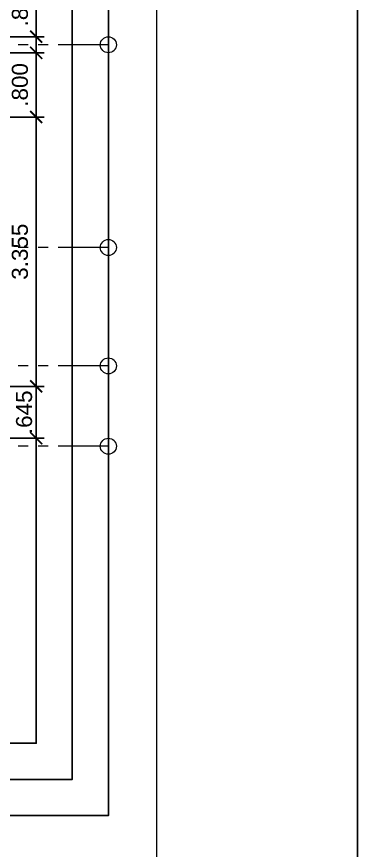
# Model space of a CAD drawing. Header units: metres. Extents: x -12400 to 1, y 0 to 106422.
# Drawn here: x -12099.76 to -12095.5, y 106331.7 to 106342.09 of the extents above; entities that cross this region are included whole.
import ezdxf

# ---------------------------------------------------------------- set-up
doc = ezdxf.new("R2010")
doc.units = ezdxf.units.M
doc.header["$PDMODE"] = 35
doc.linetypes.add('PHANTOM2', pattern=[1.25, 0.625, -0.125, 0.125, -0.125, 0.125, -0.125])
for name, color, linetype, lineweight in [('A-DIM-100', 8, 'Continuous', 0), ('DIM 001', 251, 'Continuous', 13), ('TBLOCK-BORDER-OUTSIDE', 240, 'Continuous', 0)]:
    doc.layers.add(name, color=color, linetype=linetype, lineweight=lineweight)
doc.layers.add('GUIDELINES', color=206, linetype='Continuous', plot=False)
doc.styles.add('DIMTXT-100', font='arial.ttf')
doc.styles.add('swis721', font='swiss.ttf')
doc.dimstyles.new('D-100', dxfattribs={"dimtxt": 0.2, "dimasz": 0.15, "dimexe": 0.1, "dimexo": 0.1, "dimgap": 0.1, "dimtad": 1, "dimdec": 3, "dimzin": 4, "dimdsep": 46, "dimtxsty": 'DIMTXT-100', "dimblk": 'ARCHTICK', "dimcen": 0.2, "dimdle": 0.1, "dimclrd": 8, "dimclre": 8, "dimclrt": 2, "dimadec": 0, "dimazin": 1, "dimtfac": 1, "dimtdec": 3, "dimtofl": 0, "dimtmove": 2, "dimatfit": 3, "dimfxl": 1, "dimarcsym": 0})
doc.dimstyles.new('DIM 200', dxfattribs={"dimtxt": 200, "dimasz": 1, "dimexe": 0, "dimexo": 40, "dimgap": 50, "dimtad": 1, "dimtoh": 1, "dimdec": 0, "dimlfac": 2, "dimtxsty": 'swis721', "dimblk": 'CIR', "dimcen": 0, "dimclrd": 155, "dimclre": 155, "dimclrt": 4, "dimadec": 0, "dimazin": 0, "dimtfac": 1, "dimtdec": 0, "dimtix": 1, "dimtmove": 1, "dimatfit": 3, "dimldrblk": 'CIR', "dimfxl": 0, "dimarcsym": 0})

# ---------------------------------------------------------------- blocks, each defined once
blk = doc.blocks.new('CIR')
at = {"color": 4}
blk.add_circle((0, 0), 50, dxfattribs=at)
blk = doc.blocks.new('_ArchTick')
at = {"color": 0, "linetype": 'ByBlock', "const_width": 0.15}
blk.add_lwpolyline([(-0.5, -0.5), (0.5, 0.5)], dxfattribs=at)
blk = doc.blocks.new('*D1010')
at = {"layer": 'DEFPOINTS', "color": 0, "transparency": 16777216}
for p in [(-12102.73557324005, 106342.6365394432), (-12102.51296792572, 106341.8365394432), (-12099.51296792575, 106341.8365394432)]:
    blk.add_point(p, dxfattribs=at)
at = {"layer": 'DIM 001', "color": 8, "lineweight": -2, "transparency": 16777216}
for p, q in [((-12099.51296792575, 106342.7365394432), (-12099.51296792575, 106341.7365394432)), ((-12102.63557324005, 106342.6365394432), (-12099.41296792575, 106342.6365394432)), ((-12102.41296792572, 106341.8365394432), (-12099.41296792575, 106341.8365394432))]:
    blk.add_line(p, q, dxfattribs=at)
at = {"layer": 'DIM 001', "color": 8, "lineweight": -2, "transparency": 16777216, "xscale": 0.15, "yscale": 0.15, "zscale": 0.15}
for p, rotation in [((-12099.51296792575, 106342.6365394432), 90), ((-12099.51296792575, 106341.8365394432), 270)]:
    blk.add_blockref('_ArchTick', p, dxfattribs=dict(at, rotation=rotation))
at = {"layer": 'DIM 001', "color": 2, "transparency": 16777216, "insert": (-12099.71508252326, 106342.2365394432), "char_height": 0.2, "attachment_point": 5, "rotation": 90, "style": 'DIMTXT-100'}
blk.add_mtext('.800', dxfattribs=at)
blk = doc.blocks.new('*D1011')
at = {"layer": 'DEFPOINTS', "color": 0, "transparency": 16777216}
for p in [(-12102.51296792572, 106341.6365394433), (-12102.73557324005, 106340.8365394433), (-12099.51296792575, 106340.8365394433)]:
    blk.add_point(p, dxfattribs=at)
at = {"layer": 'DIM 001', "color": 8, "lineweight": -2, "transparency": 16777216}
for p, q in [((-12099.51296792575, 106341.7365394433), (-12099.51296792575, 106340.7365394433)), ((-12102.41296792572, 106341.6365394433), (-12099.41296792575, 106341.6365394433)), ((-12102.63557324005, 106340.8365394433), (-12099.41296792575, 106340.8365394433))]:
    blk.add_line(p, q, dxfattribs=at)
at = {"layer": 'DIM 001', "color": 8, "lineweight": -2, "transparency": 16777216, "xscale": 0.15, "yscale": 0.15, "zscale": 0.15}
for p, rotation in [((-12099.51296792575, 106341.6365394433), 90), ((-12099.51296792575, 106340.8365394433), 270)]:
    blk.add_blockref('_ArchTick', p, dxfattribs=dict(at, rotation=rotation))
at = {"layer": 'DIM 001', "color": 2, "transparency": 16777216, "insert": (-12099.71508252327, 106341.2365394432), "char_height": 0.2, "attachment_point": 5, "rotation": 90, "style": 'DIMTXT-100'}
blk.add_mtext('.800', dxfattribs=at)
blk = doc.blocks.new('*D944')
at = {"layer": 'DEFPOINTS', "color": 0, "transparency": 16777216}
for p in [(-12102.73557324005, 106340.8365394433), (-12102.73557324005, 106337.4817318036), (-12099.51296792576, 106337.4817318036)]:
    blk.add_point(p, dxfattribs=at)
at = {"layer": 'DIM 001', "color": 8, "lineweight": -2, "transparency": 16777216}
for p, q in [((-12099.51296792576, 106340.9365394433), (-12099.51296792576, 106337.3817318036)), ((-12102.63557324005, 106340.8365394433), (-12099.41296792576, 106340.8365394433)), ((-12102.63557324005, 106337.4817318036), (-12099.41296792576, 106337.4817318036))]:
    blk.add_line(p, q, dxfattribs=at)
at = {"layer": 'DIM 001', "color": 8, "lineweight": -2, "transparency": 16777216, "xscale": 0.15, "yscale": 0.15, "zscale": 0.15}
for p, rotation in [((-12099.51296792576, 106340.8365394433), 90), ((-12099.51296792576, 106337.4817318036), 270)]:
    blk.add_blockref('_ArchTick', p, dxfattribs=dict(at, rotation=rotation))
at = {"layer": 'DIM 001', "color": 2, "transparency": 16777216, "insert": (-12099.7151507361, 106339.1591356234), "char_height": 0.2, "attachment_point": 5, "rotation": 90, "style": 'DIMTXT-100'}
blk.add_mtext('3.355', dxfattribs=at)
blk = doc.blocks.new('*D1012')
at = {"layer": 'DEFPOINTS', "color": 0, "transparency": 16777216}
for p in [(-12102.73557324005, 106337.4817318036), (-12102.51373717066, 106336.8365394432), (-12099.51296792578, 106336.8365394432)]:
    blk.add_point(p, dxfattribs=at)
at = {"layer": 'DIM 001', "color": 8, "lineweight": -2, "transparency": 16777216}
for p, q in [((-12099.51296792578, 106337.5817318036), (-12099.51296792578, 106336.7365394432)), ((-12102.63557324005, 106337.4817318036), (-12099.41296792578, 106337.4817318036)), ((-12102.41373717066, 106336.8365394432), (-12099.41296792578, 106336.8365394432))]:
    blk.add_line(p, q, dxfattribs=at)
at = {"layer": 'DIM 001', "color": 8, "lineweight": -2, "transparency": 16777216, "xscale": 0.15, "yscale": 0.15, "zscale": 0.15}
for p, rotation in [((-12099.51296792578, 106337.4817318036), 90), ((-12099.51296792578, 106336.8365394432), 270)]:
    blk.add_blockref('_ArchTick', p, dxfattribs=dict(at, rotation=rotation))
at = {"layer": 'DIM 001', "color": 2, "transparency": 16777216, "insert": (-12099.66296792571, 106337.1591356234), "char_height": 0.2, "attachment_point": 5, "rotation": 90, "style": 'DIMTXT-100'}
blk.add_mtext('.645', dxfattribs=at)
blk = doc.blocks.new('*D1524')
at = {"layer": 'DEFPOINTS', "color": 0, "transparency": 16777216}
for p in [(-12298.64187663414, 106345.9544916112), (-12298.64187663414, 106345.9544916112), (0.5999999999949068, 0.07500000001164153)]:
    blk.add_point(p, dxfattribs=at)
at = {"layer": 'DIM 001', "color": 8, "lineweight": -2, "transparency": 16777216}
for p, q in [((0.5999999999949068, 0.1750000000116415), (0.6000000000014186, 106346.0544916112)), ((0.7000000000014186, 106345.9544916112), (-12298.74187663415, 106345.9544916112))]:
    blk.add_line(p, q, dxfattribs=at)
at = {"layer": 'DIM 001', "color": 8, "lineweight": -2, "transparency": 16777216, "xscale": 0.15, "yscale": 0.15, "zscale": 0.15, "rotation": 180}
blk.add_blockref('_ArchTick', (-12298.64187663414, 106345.9544916112), dxfattribs=at)
at = {"layer": 'DIM 001', "color": 8, "lineweight": -2, "transparency": 16777216, "xscale": 0.15, "yscale": 0.15, "zscale": 0.15}
blk.add_blockref('_ArchTick', (0.6000000000014186, 106345.9544916112), dxfattribs=at)
at = {"layer": 'DIM 001', "color": 2, "transparency": 16777216, "insert": (-6149.020938317071, 106346.1566062088), "char_height": 0.2, "attachment_point": 5, "style": 'DIMTXT-100'}
blk.add_mtext('12299.242', dxfattribs=at)
blk = doc.blocks.new('A$Ceba0e023')
at = {"layer": 'DEFPOINTS'}
blk.add_line((76.19999999988067, 50.93368421075866), (76.19999999988067, 0), dxfattribs=at)
at = {"layer": 'TBLOCK-BORDER-OUTSIDE'}
blk.add_line((73.69342105266787, 48.42710526427254), (73.69342105266787, 2.506578947941307), dxfattribs=at)
blk.add_lwpolyline([(73.69342105253327, 2.506578948481547), (4.010526315688367, 2.506578948481547), (4.010526315688367, 48.42710526427254), (73.69342105253327, 48.42710526427254)], close=True, dxfattribs=at)
blk = doc.blocks.new('GRID1')
at = {"color": 6, "linetype": 'PHANTOM2'}
for points in [[(-12130.75441529413, 106394.3702236537), (-12163.75441529414, 106394.3702236537)], [(-12130.75441529413, 106391.8452236537), (-12163.75441529414, 106391.8452236537)], [(-12130.7544152941, 106390.3702236538), (-12163.75441529411, 106390.3702236538)], [(-12130.75441529413, 106389.3702236537), (-12163.75441529414, 106389.3702236537)]]:
    blk.add_leader(points, dimstyle='DIM 200', override={"dimasz": 0.002, "dimgap": 60, "dimtad": 0}, dxfattribs=at)

msp = doc.modelspace()

# ---------------------------------------------------------------- linework, layer by layer
at = {"layer": 'GUIDELINES'}
for points in [[(-12131.61296792572, 106359.9365394432), (-12098.61296792571, 106359.9365394432), (-12098.61296792571, 106332.1365394432), (-12131.61296792572, 106332.1365394432)], [(-12131.16296792572, 106359.4865394432), (-12099.06296792571, 106359.4865394432), (-12099.06296792571, 106332.5865394432), (-12131.16296792572, 106332.5865394432)], [(-12130.71296792572, 106359.0365394432), (-12099.51296792571, 106359.0365394432), (-12099.51296792571, 106333.0365394432), (-12130.71296792572, 106333.0365394432)]]:
    msp.add_lwpolyline(points, close=True, dxfattribs=at)

# ---------------------------------------------------------------- block references
at = {"xscale": 0.999738737056323, "yscale": 0.999738737056323, "zscale": 0.999738737056323}
msp.add_blockref('A$Ceba0e023', (-12171.68632017029, 106313.6244439411), dxfattribs=at)
at = {"layer": 'A-DIM-100'}
msp.add_blockref('GRID1', (32.14144736842172, -52.63368421052292), dxfattribs=at)

# ---------------------------------------------------------------- dimensions: what is measured, and where the dimension line sits
at = {"layer": 'DIM 001'}
dim = msp.add_linear_dim(base=(-12298.64187663414, 106345.9544916112), p1=(0.5999999999949068, 0.07500000001164153), p2=(-12298.64187663414, 106345.9544916112), dimstyle='D-100', dxfattribs=at)
dim.commit()
dim.dimension.update_dxf_attribs({"geometry": '*D1524', "text_midpoint": (-6149.020938317071, 106346.1566062088)})
for base, p1, p2, picture, middle in [((-12099.51296792575, 106341.8365394432), (-12102.73557324004, 106342.6365394432), (-12102.51296792572, 106341.8365394432), '*D1010', (-12099.71508252326, 106342.2365394432)), ((-12099.51296792575, 106340.8365394433), (-12102.51296792572, 106341.6365394432), (-12102.73557324004, 106340.8365394432), '*D1011', (-12099.71508252327, 106341.2365394432)), ((-12099.51296792576, 106337.4817318036), (-12102.73557324004, 106340.8365394432), (-12102.73557324004, 106337.4817318035), '*D944', (-12099.7151507361, 106339.1591356234))]:
    dim = msp.add_linear_dim(base=base, p1=p1, p2=p2, angle=90, dimstyle='D-100', dxfattribs=at)
    dim.commit()
    dim.dimension.update_dxf_attribs({"geometry": picture, "text_midpoint": middle})
dim = msp.add_linear_dim(base=(-12099.51296792578, 106336.8365394432), p1=(-12102.73557324004, 106337.4817318035), p2=(-12102.51373717065, 106336.8365394432), angle=90, dimstyle='D-100', dxfattribs=at)
dim.commit()
dim.dimension.update_dxf_attribs({"geometry": '*D1012', "text_midpoint": (-12099.66296792571, 106337.1591356234), "dimtype": 160})

doc.saveas('drawing.dxf')
